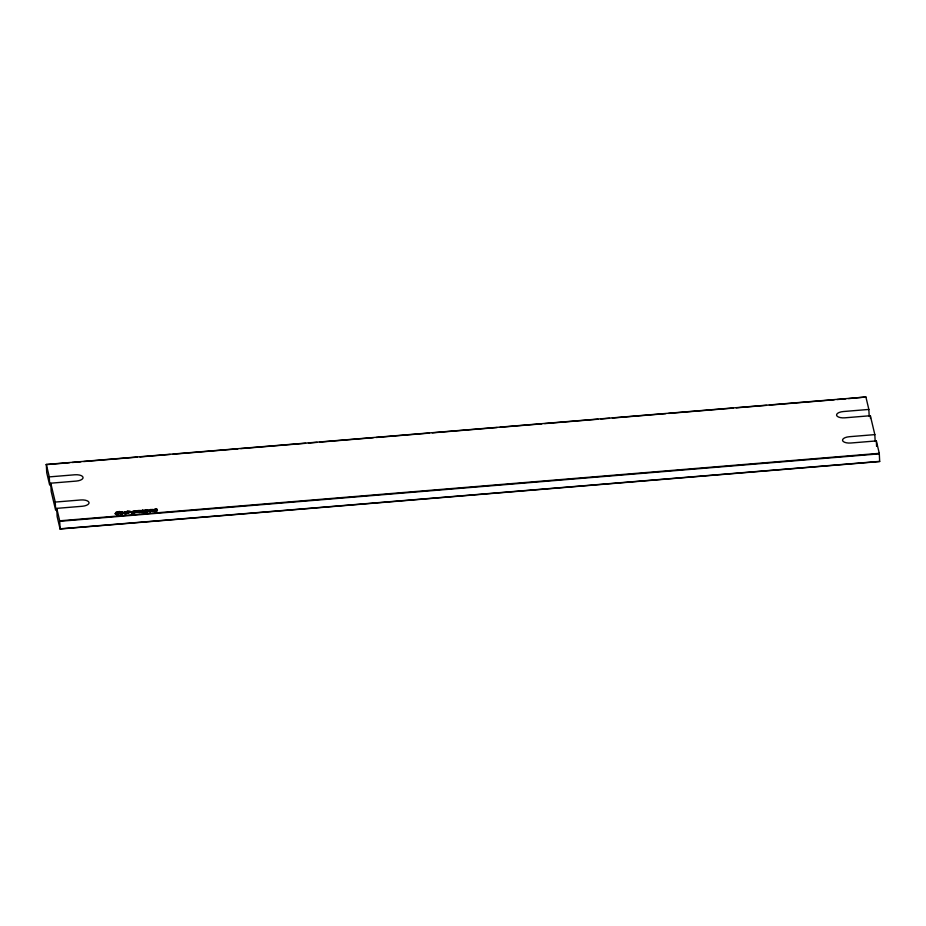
<?xml version="1.0" encoding="UTF-8"?>
<svg xmlns="http://www.w3.org/2000/svg" width="926" height="926" viewBox="0 0 926 926"><rect width="100%" height="100%" fill="white"/><g stroke="black" fill="none" stroke-linecap="round" stroke-linejoin="round"><path stroke-width="1.39" d="M141.458 511.603C138.506 512.437 141.643 512.437 142.002 510.99M124.535 512.564C127.279 510.689 126.596 515.076 124.686 512.981M145.243 511.395C141.296 511.384 146.621 513.085 144.954 510.029L145.729 509.96L145.833 511.708L142.697 511.534M153.021 510.62L151.332 510.978L151.077 509.913C153.137 508.478 153.913 512.286 151.343 511.256L151.077 509.913M119.593 512.194L122.105 512.228L119.593 512.194L119.35 511.534L116.537 512.101C114.697 512.657 117.729 513.317 115.889 512.46M115.9 512.738L119.35 511.534M154.816 510.052C157.906 508.49 158.184 512.587 154.411 511.395L154.306 510.735L156.668 510.365L154.017 509.844M46.323 464.447L49.275 476.89L49.668 485.085L46.717 472.654L46.323 464.447L865.903 396.999L868.854 409.431L869.19 416.272M875.163 441.447L874.838 434.618L849.316 436.713A7.547 3.195 -2.8 0 0 842.556 440.487A7.547 3.195 -2.8 0 0 850.809 443.01L876.332 440.915L879.283 453.346L879.677 461.553L60.097 529.001L59.692 520.806L56.741 508.362L82.264 506.267A7.547 3.195 -2.8 0 0 89.023 502.505A7.547 3.195 -2.8 0 0 80.77 499.971L55.247 502.066L50.768 483.187L76.279 481.08A7.547 3.195 -2.8 0 0 83.039 477.318A7.547 3.195 -2.8 0 0 74.786 474.783L49.275 476.89M865.903 396.999L848.598 398.608M115.31 513.583L116.549 513.016M116.236 513.444L116.537 512.738M118.146 513.27C118.528 515.18 118.401 511.106 120.322 513.421M122.093 511.951C122.51 512.553 122.545 514.347 121.919 513.675M131.156 511.881L134.004 510.932L134.444 513.039L131.874 513.166L131.33 512.437M127.418 512.923L127.221 513.513M127.406 513.317C126.052 508.768 121.028 515.562 127.325 513.143M123.737 512.472L126.642 511.58L127.429 513.062M153.82 510.851L153.241 509.497L150.209 509.601L150.637 511.43L153.82 510.712M138.518 512.472L138.194 510.585L137.407 510.654L137.743 512.286M134.571 511.476L136.099 511.094L137.58 512.425M154.017 509.995L155.093 509.474M130.832 512.113L128.633 512.541M154.387 511.117L157.466 510.423L156.066 510.11M131.237 511.638L131.342 512.703M118.169 513.444C120.056 511.58 121.364 515.851 119.813 513.571M138.506 512.194C135.277 513.652 134.189 509.08 136.585 512.472M115.403 513.745L117.174 514.983L118.875 513.652M118.239 514.729L118.887 513.93M121.931 513.942L122.22 513.236M116.375 514.729L116.85 514.092M130.67 512.541C132.233 509.902 121.815 511.43 130.763 511.812M120.866 514.219L122.568 513.953M116.363 514.462L118.227 514.451M140.856 511.384L140.011 511.175L142.234 511.893L139.131 512.645L138.68 510.55L141.863 510.504L141.377 511.221M116.861 514.37L115.414 514.011L116.225 513.178M141.25 512.472L142.21 511.499M152.802 511.522L153.809 511.106L153.647 509.902M46.3 464.632L69.346 462.734M72.228 462.502L80.875 461.785M83.745 461.553L137.048 457.166M139.93 456.935L170.176 454.435M173.058 454.203L237.878 448.867M240.748 448.635L305.568 443.299M308.451 443.056L317.097 442.35M319.979 442.107L373.271 437.72M376.153 437.489L429.444 433.102M432.326 432.859L497.146 427.534M500.028 427.291L541.791 423.853M544.673 423.622L597.976 419.235M600.858 418.992L609.493 418.286M612.375 418.043L665.667 413.656M668.549 413.424L733.369 408.088M736.251 407.845L766.497 405.356M769.379 405.125L834.199 399.789M837.081 399.557L845.716 398.84M868.854 409.431L843.343 411.538A7.547 3.195 -2.8 0 0 836.583 415.299A7.547 3.195 -2.8 0 0 844.836 417.823L870.347 415.728L874.838 434.618M143.171 510.18L142.407 510.515L143.171 510.18L143.484 511.708M146.227 509.925L147.014 509.856L147.454 511.962L146.667 512.032L146.239 510.203L147.014 509.856M150.348 511.453C148.982 512.761 146.111 510.064 148.287 509.751L148.716 511.152L150.255 511.071L150.359 511.731L150.255 511.071M155.07 510.191C158.774 508.744 154.515 507.761 154.075 510.238M137.418 510.92L138.206 510.863L138.53 511.997M142.396 510.238C141.308 513.236 147.685 513.004 145.752 510.238L144.954 510.029M150.209 509.601L153.612 510.041M128.552 512.437C130.543 512.205 130.67 511.395 128.54 512.159L128.645 512.819M139.548 510.851C143.738 511.106 137.997 510.284 139.826 512.217M151.1 510.191L152.883 510.272M134.444 513.039L131.978 511.823L134.166 511.638M132.071 512.205L134.258 512.032M134.351 512.645L132.244 512.773L131.955 511.708M149.074 511.441L150.267 511.337M154.318 511.013L156.181 510.504M134.432 512.761L131.376 512.576M134.559 511.314L134.895 512.726L135.682 512.657M126.411 513.733L124.177 513.675L123.725 512.194M59.692 520.806L879.283 453.346M59.75 521.303L879.33 453.844M60.109 528.815L879.7 461.368M121.607 512.321L123.054 512.668M141.412 511.511L142.141 511.638M155.082 510.585L154.063 509.96M134.583 511.58C135.022 508.536 138.946 514.613 137.407 510.654M124.744 513.073L126.549 513.004L126.457 512.124M142.037 511.14L138.68 510.55M147.928 511.337L147.5 509.821M126.468 512.402L124.593 512.113L124.709 513.259M150.22 509.867L150.637 511.43M140.011 511.175L140.092 511.522M128.448 511.777C129.802 514.15 127.047 513.861 127.568 511.465M60.097 529.001L57.146 516.569L56.741 508.362M876.332 440.915L876.598 446.378M870.347 415.728L870.486 418.459M156.992 509.034L157.096 509.694M154.306 510.735L154.411 511.395M147.454 511.962L146.667 512.032M134.27 512.298L134.085 511.314L131.967 511.985M118.331 511.627L118.296 512.298M115.299 513.305L115.414 514.011M55.247 502.066L55.653 510.272L51.162 491.382L50.768 483.187"/></g></svg>
